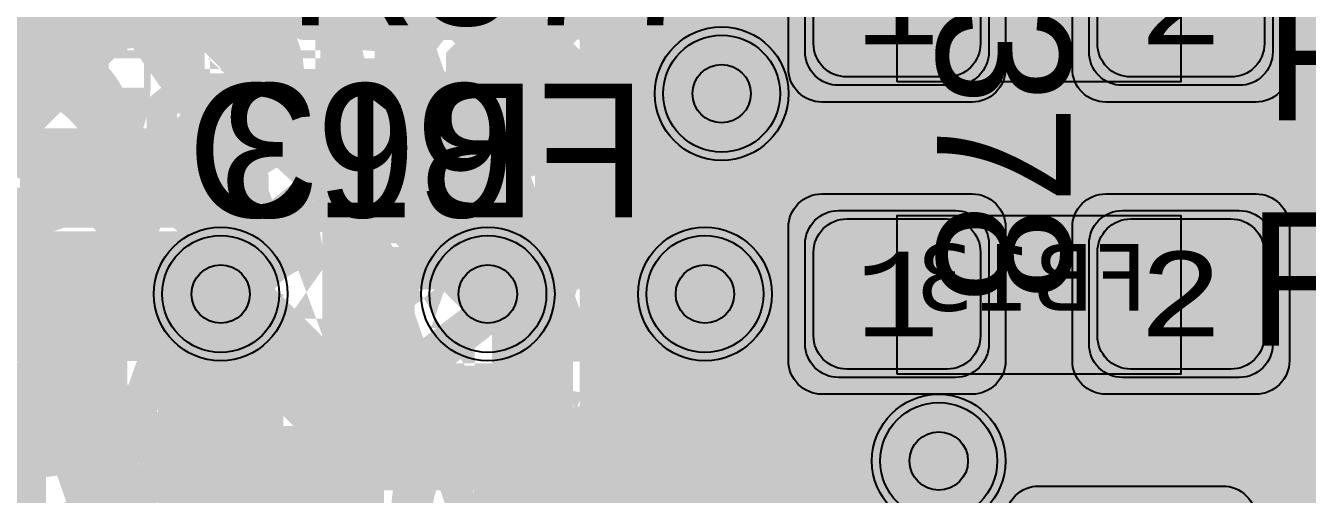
# Model space of a CAD drawing. Extents: x -28 to 199, y -61 to 255.
# Drawn here: x 117.93 to 125.61, y 77.8 to 80.61 of the extents above; entities that cross this region are included whole.
import ezdxf
from ezdxf.enums import TextEntityAlignment as Align

# ---------------------------------------------------------------- set-up
doc = ezdxf.new("R2010")
doc.units = 0
doc.header["$MEASUREMENT"] = 0
for name, color, linetype in [('ASSEMBLY_OUTLINES_BTM', 191, 'CONTINUOUS'), ('ASSEMBLY_PART_NUMBERS_BTM', 191, 'CONTINUOUS'), ('ASSEMBLY_PART_NUMBERS_TOP', 102, 'CONTINUOUS'), ('ASSEMBLY_REF_DES_BTM', 191, 'CONTINUOUS'), ('DRILL_DRAWING', 21, 'CONTINUOUS'), ('GENERATED_SILKSCREEN_BTM', 255, 'CONTINUOUS'), ('GENERATED_SILKSCREEN_TOP', 140, 'CONTINUOUS'), ('PART_PADS_SMD_BTM', 10, 'CONTINUOUS'), ('PIN_NUMBERS_BTM', 8, 'CONTINUOUS'), ('PIN_NUMBERS_TOP', 8, 'CONTINUOUS'), ('PLACEMENT_OUTLINES_BTM', 222, 'CONTINUOUS'), ('PLANE_DATA_LAYER_2', 230, 'CONTINUOUS'), ('PLANE_SHAPES_LAYER_2', 230, 'CONTINUOUS'), ('PLANE_SHAPES_LAYER_3', 81, 'CONTINUOUS'), ('SILKSCREEN_OUTLINES_BTM', 211, 'CONTINUOUS'), ('SILKSCREEN_REF_DES_BTM', 211, 'CONTINUOUS'), ('SILKSCREEN_REF_DES_TOP', 150, 'CONTINUOUS'), ('SOLDERMASK_PADS_BTM', 12, 'CONTINUOUS'), ('SOLDERPASTE_PADS_BTM', 12, 'CONTINUOUS'), ('TRACES_LAYER_2', 230, 'CONTINUOUS'), ('TRACES_LAYER_3', 81, 'CONTINUOUS'), ('TRACES_LAYER_BOTTOM', 10, 'CONTINUOUS'), ('TRACES_LAYER_TOP', 150, 'CONTINUOUS'), ('VIA_HOLES_LAYER_2', 30, 'CONTINUOUS'), ('VIA_HOLES_LAYER_3', 30, 'CONTINUOUS'), ('VIA_HOLES_LAYER_BOTTOM', 30, 'CONTINUOUS'), ('VIA_HOLES_LAYER_TOP', 30, 'CONTINUOUS'), ('VIA_PADS_LAYER_2', 230, 'CONTINUOUS'), ('VIA_PADS_LAYER_3', 81, 'CONTINUOUS'), ('VIA_PADS_LAYER_BOTTOM', 10, 'CONTINUOUS'), ('VIA_PADS_LAYER_TOP', 150, 'CONTINUOUS')]:
    doc.layers.add(name, color=color, linetype=linetype)
doc.styles.add('COURIER_NEW', font='COUR.TTF')
doc.styles.add('VERDANA', font='verdana.TTF')
doc.styles.add('VERIBEST_GERBER_0', font='txt')

msp = doc.modelspace()

# ---------------------------------------------------------------- hatches: boundary and pattern name
at = {"layer": 'PLANE_DATA_LAYER_2'}
h = msp.add_hatch(color=256, dxfattribs=at)
h.paths.add_polyline_path([(136.977938, 104.900788, -0.0425166317903881), (136.97684, 104.887899, 0.0425189371191998), (136.969634, 104.803321), (136.969634, 103.8357, -0.1989099556854013), (136.947316, 103.781819), (133.471447, 100.30595, 0.1989122151386173), (133.325, 99.952397), (133.325, 93.813669, -0.1989099556853327), (133.302682, 93.759788), (129.846447, 90.303553, 0.1989122151386193), (129.7, 89.95), (129.7, 82.880885, -0.1989099556853327), (129.677682, 82.827004), (125.372996, 78.522318, -0.1989133663344686), (125.319114, 78.5), (124.008004, 78.5, -0.414213562373095), (123.931804, 78.5762), (123.931804, 78.576201, -0.198909955685367), (123.954122, 78.630082), (124.017393, 78.693353, 0.19891218827251), (124.141873, 78.993873), (124.141873, 81.897836, 0.1989121882725186), (124.017393, 82.198356), (121.315166, 84.900583, 0.1989121882725186), (121.014646, 85.025063), (118.085686, 85.025063, 0.1989121882725125), (117.785166, 84.900583), (115.869335, 82.984752, -0.1989133663344686), (115.815453, 82.962434), (111.980365, 82.962434, 0.1989121882725186), (111.679845, 82.837954), (103.605966, 74.764075, -0.6681819935816116), (103.475884, 74.817956), (103.475884, 75.719902, -0.198909955685367), (103.498202, 75.773783), (112.132258, 84.407839, 0.1989121882725186), (112.256738, 84.708359), (112.256738, 87.766792, -0.5791985093720466), (112.371403, 87.832571, 0.9207095428459576), (113.229816, 89.056434, -0.4687192040466884), (113.229816, 89.173566, 0.4687157595514411), (113.229816, 90.326434, -0.4687192040466884), (113.229816, 90.443566, 0.606460415148791), (112.947726, 91.743467, -0.3380635491738142), (112.891615, 91.816971), (112.891615, 91.816972, -0.1989099556853327), (112.913933, 91.870853), (113.850887, 92.807807, -0.4969605349260798), (113.971222, 92.791213, 0.0686227819462532), (114.033421, 92.709116), (117.000682, 89.741856, -0.198909955685367), (117.023, 89.687975), (117.023, 88.767429, -0.228048003750335), (116.994354, 88.707889, 2.854432025872091), (117.805646, 88.707889, -0.228048003750335), (117.777, 88.767429), (117.777, 89.875696, 0.1989121654681639), (117.666579, 90.142275), (114.699318, 93.109536, -0.1989099556853327), (114.677, 93.163417), (114.677, 100.732571, -0.228048003750335), (114.705646, 100.792111, 0.8407221043194625), (114.090183, 101.915205, -0.5141069145394279), (113.989386, 101.987326), (113.989386, 107.618063, -0.6172571328269955), (114.111169, 107.679126, 1.9943987198418727), (114.111169, 108.720874, -0.617257132826957), (113.989386, 108.781937), (113.989386, 126.654985, 0.032533120066096), (113.985795, 126.710116, -0.0325342524810923), (113.985151, 126.720001), (113.985151, 126.720002, -0.6681819935815638), (114.115233, 126.773883), (114.280695, 126.608421, 0.1989121654681736), (114.547274, 126.498), (122.056386, 126.498, -0.1989133663344687), (122.110268, 126.475682), (126.281524, 122.304426, -0.198909955685367), (126.303842, 122.250545), (126.303842, 122.119158, 0.1236662247943365), (126.348588, 121.941012, -0.1606780001424822), (126.356831, 121.893987, 0.3606560929037287), (126.788539, 121.185359, -0.7687174069834758), (126.778046, 121.038457, 7.647506935409171), (127.111461, 121.014641, -0.7687174069834617), (127.121954, 121.161543, 0.6405844281364371), (127.405646, 122.307889, -0.2280480037503427), (127.377, 122.367429), (127.377, 126.6738, -0.414213562373095), (127.4532, 126.75), (128.865978, 126.75, -0.414213562373095), (128.942178, 126.6738), (128.942178, 126.673799, -0.1989099556854013), (128.91986, 126.619918), (128.533421, 126.233479, 0.1989121654681667), (128.423, 125.9669), (128.423, 123.567429, -0.2280480037503427), (128.394354, 123.507889, 2.8544320258721156), (129.205646, 123.507889, -0.2280480037503427), (129.177, 123.567429), (129.177, 125.779179, -0.1989099556854013), (129.199318, 125.83306), (129.986579, 126.62032, 0.0741021212229936), (130.052722, 126.70963, -0.277099918590679), (130.119973, 126.75), (130.174273, 126.75, -0.403683824490227), (130.250423, 126.676549, 0.1956893404127855), (130.451391, 126.229628, -0.2050724899553478), (130.475, 126.174486), (130.475, 122.295253, 0.1989121882725126), (130.59948, 121.994733), (131.330527, 121.263686, -0.1989099556854013), (131.352845, 121.209805), (131.352845, 114.763663, -0.8295497216643613), (131.205645, 114.735997, 0.8295609199568306), (129.95, 114.500001), (129.95, 114.499999, 0.8295609199568306), (131.205645, 114.264003, -0.8295497216643613), (131.352845, 114.236337), (131.352845, 111.668815, -0.198909955685367), (131.330527, 111.614934), (130.692799, 110.977206, 0.1989121882725064), (130.568319, 110.676686), (130.568319, 108.164856, -0.5413714910477632), (130.461467, 108.095093, 0.5413712452295936), (129.55, 107.500001), (129.55, 107.499999, 0.5413712452295937), (130.461467, 106.904907, -0.5413714910477633), (130.568319, 106.835144), (130.568319, 97.583681, 0.1490008545897866), (130.64056, 97.346645, -0.1489978148350905), (130.653512, 97.304146), (130.653512, 97.304145, -0.1942207066511618), (130.632158, 97.251246, 0.5485069438402771), (130.888539, 96.185359, -0.7687174069834758), (130.878046, 96.038457, 7.647506935409185), (131.211461, 96.014641, -0.7687174069834617), (131.221954, 96.161543, 0.6100588580781182), (131.548609, 97.270372, -0.2050724899553477), (131.525, 97.325514), (131.525, 97.477, 0.1677021551964094), (131.434538, 97.739125, -0.1677006453007844), (131.418319, 97.786122), (131.418319, 99.596475, -0.6231693714019529), (131.541139, 99.656749, 0.6231768727902992), (132.75, 100.25, 0.2119397726903838), (132.503162, 100.806173, -0.3779195606310377), (132.491822, 100.906327, 0.943356937975585), (131.551481, 101.648536, -0.6897061753667568), (131.418319, 101.69915), (131.418319, 102.749052, -0.7432602490610456), (131.558052, 102.791123, 0.507237571601238), (132.605828, 102.741787, -0.1165650662333721), (132.633526, 102.76327, 0.0896815058504722), (132.757792, 102.84948), (133.304231, 103.395919, 0.1989121882725186), (133.428711, 103.696439), (133.428711, 113.150158, -0.198909955685367), (133.451029, 113.204039), (134.00052, 113.75353, 0.1989121882725125), (134.125, 114.05405), (134.125, 115.174486, -0.2050724899553477), (134.148609, 115.229628, 2.4974351542811806), (133.251391, 115.229628, -0.2050724899553478), (133.275, 115.174486), (133.275, 114.261653, -0.198909955685367), (133.252682, 114.207772), (132.703191, 113.658281, 0.1989121882725126), (132.578711, 113.357761), (132.578711, 103.904042, -0.1989099556853327), (132.556393, 103.850161), (132.460599, 103.754367, -0.3152207587686722), (132.374533, 103.739179, 0.3712566469041549), (131.558052, 103.508877, -0.7432602490609853), (131.418319, 103.550948), (131.418319, 110.469083, -0.1989099556854013), (131.440637, 110.522964), (132.078365, 111.160692, 0.1989121882725248), (132.202845, 111.461212), (132.202845, 119.995489, -0.6681819935816593), (132.332927, 120.04937), (136.401408, 115.980889, -0.1989099556853327), (136.423726, 115.927008), (136.423726, 114.512395, -0.1989099556853327), (136.401408, 114.458514), (135.933735, 113.990841, -0.6681819935816593), (135.803653, 114.044722), (135.803653, 114.044723, -0.0900388652559256), (135.808516, 114.071509, 4.621395072748782), (135.428491, 113.691484, -0.5237901792127903), (135.531477, 113.620147), (135.531477, 113.620146, -0.1989099556853327), (135.509159, 113.566265), (133.808701, 111.865807, 0.1989122151386246), (133.662254, 111.512254), (133.662254, 107.537746, 0.1989122151386246), (133.808701, 107.184193), (135.333909, 105.658985, -0.1650613667127099), (135.355574, 105.615061, 0.6437565302444234), (136.487538, 105.270109, -0.5051906878791393), (136.609743, 105.259398, 0.1480370251817164), (136.933858, 104.969889, -0.2917988228267626), (136.977938, 104.900789)], flags=0)
h.paths.add_polyline_path([(113.85, 87, -0.9999999999999999), (115.15, 87, -0.9999999999999999)], flags=0)
h.paths.add_polyline_path([(115.25, 125.5, -0.9999999999999999), (116.55000000000001, 125.5, -0.9999999999999999)], flags=0)
h.paths.add_polyline_path([(114.75, 123, -0.9999999999999999), (116.75, 123, -0.9999999999999999)], flags=0)
h.paths.add_polyline_path([(116.232776, 95.682577, 0.7726673183828902), (117.45, 95.999999), (117.45, 96, 0.7083066378647846), (116.29314, 96.40693, -0.531760018124995), (116.167224, 96.417423, 0.772667318382902), (114.95, 96.100001), (114.95, 96.1, 0.7083066378647764), (116.10686, 95.69307, -0.5317600181249857)], flags=0)
h.paths.add_polyline_path([(117.421331, 99.860255, 3.363991928619301), (117.304585, 100.560731, -0.5417095603560502), (117.178669, 100.539745, 3.3639919286193174), (117.295415, 99.839269, -0.5417095603560539)], flags=0)
h.paths.add_polyline_path([(117.44999999999999, 92.3, -0.9999999999999999), (118.75, 92.3, -0.9999999999999999)], flags=0)
h.paths.add_polyline_path([(119.55, 113.4, -0.9999999999999999), (120.85000000000001, 113.4, -0.9999999999999999)], flags=0)
h.paths.add_polyline_path([(119.75, 109.5, -0.9999999999999999), (121.25, 109.5, -0.9999999999999999)], flags=0)
h.paths.add_polyline_path([(120.35, 98.8, -0.9999999999999999), (121.65, 98.8, -0.9999999999999999)], flags=0)
h.paths.add_polyline_path([(120.35, 111.4, -0.9999999999999999), (121.65, 111.4, -0.9999999999999999)], flags=0)
h.paths.add_polyline_path([(120.457283, 123.057713, -0.5359062211731089), (120.330385, 123.05719, 1.3513703040546192), (119.123088, 121.573751, -0.3050494922752397), (119.170567, 121.503171), (119.170567, 121.50317, -0.198909955685367), (119.148249, 121.449289), (118.350727, 120.651767, 0.1989121882725187), (118.226247, 120.351247), (118.226247, 106.65885, -0.198909955685367), (118.203929, 106.604969), (117.471074, 105.872114, -0.205074051956066), (117.415388, 105.849817, 2.455220229755274), (118.05, 105.2), (118.05, 105.199998, 0.0059190874028198), (118.049817, 105.215386, -0.0058690278396138), (118.049796, 105.217175), (118.049796, 105.217193, -0.198909955685367), (118.072114, 105.271074), (118.951767, 106.150727, 0.1989121882725038), (119.076247, 106.451247), (119.076247, 120.143644, -0.198909955685367), (119.098565, 120.197525), (120.108818, 121.207778, -0.0494623730732118), (120.12045, 121.217311, 0.0494618080928846), (120.185326, 121.27048), (120.787867, 121.873021, 0.0494618080928846), (120.841036, 121.937897, -0.0494623730731728), (120.850569, 121.949529), (120.928926, 122.027886, -0.2050740519560306), (120.984612, 122.050183, 1.6971064696081972)], flags=0)
h.paths.add_polyline_path([(121.25, 117.75, -0.9999999999999999), (122.75, 117.75, -0.9999999999999999)], flags=0)
h.paths.add_polyline_path([(122.05, 111.4, -0.9999999999999999), (123.35000000000001, 111.4, -0.9999999999999999)], flags=0)
h.paths.add_polyline_path([(123.29571, 88.162026, 1.6796277836471416), (121.75, 89), (121.75, 88.999999, 0.2324567467697626), (122.139102, 88.20829, -0.3917746108587368), (122.156291, 88.106204, 0.1460189195089194), (122.05, 87.750001), (122.05, 87.75, 1.2874404369000827), (123.270422, 88.061638, -0.3917717789363406)], flags=0)
h.paths.add_polyline_path([(122.65, 105.6, 3.3327468859538776), (123.044022, 106.197474, -0.5991018826014798), (122.939092, 106.281417, 0.0458969718785636), (122.95, 106.399998), (122.95, 106.4, 0.9999999999999999), (121.65, 106.4, 0.2331537315633807), (121.904279, 105.88434, -0.74720291741978), (121.851814, 105.747931, 2.557353807463251), (122.45, 105.1, 0.2331537315633762), (122.195721, 105.61566, -0.74720291741978), (122.248186, 105.752069, 0.121739685827647), (122.555978, 105.802526, -0.599101882601538), (122.660908, 105.718583, 0.0458969718785636), (122.65, 105.600002)], flags=0)
h.paths.add_polyline_path([(123.776372, 102.215741, 2.268015238537925), (122.670454, 102.273947, -0.1736308664859839), (122.687772, 102.22558, -0.157828441953958), (122.673316, 102.180924, 1.8365540169308305), (123.763761, 102.123532, -0.3408039055902447)], flags=0)
h.paths.add_polyline_path([(125.85, 89.1, -0.9999999999999999), (127.15, 89.1, -0.9999999999999999)], flags=0)
h.paths.add_polyline_path([(126.05, 118.8, -0.9999999999999999), (127.35000000000001, 118.8, -0.9999999999999999)], flags=0)
h.paths.add_polyline_path([(126.25, 103.7, -0.9999999999999999), (127.55000000000001, 103.7, -0.9999999999999999)], flags=0)
h.paths.add_polyline_path([(126.35, 85.4, -0.9999999999999999), (127.65, 85.4, -0.9999999999999999)], flags=0)
h.paths.add_polyline_path([(126.35, 87.3, -0.9999999999999999), (127.65, 87.3, -0.9999999999999999)], flags=0)
h.paths.add_polyline_path([(126.75, 115.5, -0.9999999999999999), (128.25, 115.5, -0.9999999999999999)], flags=0)
h.paths.add_polyline_path([(127.25, 83.2, -0.9999999999999999), (128.55, 83.2, -0.9999999999999999)], flags=0)
h.paths.add_polyline_path([(129.5, 95.5), (129.5, 95.500001, 0.2347951257838049), (129.202889, 96.097823, -0.2347971625886518), (129.172702, 96.158562), (129.172702, 96.158563, -0.1989099556854013), (129.19502, 96.212444), (129.356027, 96.373451, 0.1989121882725038), (129.480507, 96.673971), (129.480507, 106.455132, 0.1989121882725038), (129.356027, 106.755652), (126.719253, 109.392426, -0.198909955685367), (126.696935, 109.446307), (126.696935, 110.90022, -0.67775882677704), (126.828419, 110.952662, 2.507233776086384), (126.828419, 111.847338, -0.6777588267769905), (126.696935, 111.89978), (126.696935, 112.86566, 0.1989121882725038), (126.572455, 113.16618), (124.983033, 114.755602, -0.1989099556854013), (124.960715, 114.809483), (124.960715, 119.828112, -0.198909955685367), (124.983033, 119.881993), (125.328926, 120.227886, -0.205074051956065), (125.384612, 120.250183, 2.4552148235298628), (124.75, 120.900002, 0.0059190874028197), (124.750183, 120.884614, -0.0058690278396127), (124.750204, 120.882825), (124.750204, 120.882807, -0.198909955685367), (124.727886, 120.828926), (124.494453, 120.595493, -0.6681819935815638), (124.364371, 120.649374), (124.364371, 120.717126, 0.1989121882725125), (124.239891, 121.017646), (123.147318, 122.110219, -0.198909955685367), (123.125, 122.1641), (123.125, 122.174486, -0.2050724899553477), (123.148609, 122.229628, 2.4974351542811517), (122.251391, 122.229628, -0.2050724899553829), (122.275, 122.174486), (122.275, 121.956497, 0.1989121882725126), (122.39948, 121.655977), (123.492053, 120.563404, -0.198909955685367), (123.514371, 120.509523), (123.514371, 114.406551, 0.19891218827251), (123.638851, 114.106031), (125.318568, 112.426314, -0.198909955685367), (125.340886, 112.372433), (125.340886, 108.878879, 0.1989121882725126), (125.465366, 108.578359), (127.852682, 106.191043, -0.1989099556853327), (127.875, 106.137162), (127.875, 101.425514, -0.2050724899553478), (127.851391, 101.370372, 0.8159834667607626), (128.527623, 100.291159, -0.5233351739894394), (128.630507, 100.219784), (128.630507, 96.881574, -0.1989099556853327), (128.608189, 96.827693), (128.405604, 96.625108, -0.1809134408217212), (128.357013, 96.602974, 0.147660489474916), (128.127329, 96.515812, -0.1654600424582982), (128.080857, 96.5), (127.85, 96.5, 0.1989121882725099), (127.54948, 96.37552), (127.49948, 96.32552, 0.1357250226602834), (127.387774, 96.128414, -0.5450822061688504), (127.266471, 96.087288, 1.9695384942564944), (127.217953, 94.87725, -0.3731724528837284), (127.317035, 94.864977, 0.4338714127250044), (128.266221, 94.847079, -0.3498081147665029), (128.360455, 94.859099, 0.5848883345755964)], flags=0)
h.paths.add_polyline_path([(130.373451, 92.726979, 7.377999984181714), (130.373451, 93.073021, -0.7612838800058466), (130.226549, 93.073021, 7.377999984181725), (130.226549, 92.726979, -0.7612838800058466)], flags=0)
at = {"layer": 'PLANE_SHAPES_LAYER_2'}
h = msp.add_hatch(color=256, dxfattribs=at)
h.paths.add_polyline_path([(169.5, 129.25), (149.5, 129.25), (142.25, 122), (142.25, 90.5), (147.5, 90.5), (147.5, 80), (154, 80), (154, 69.25), (131.75, 69.25), (131.75, 73.25), (121.25, 73.25), (121.25, 81), (110.5, 81), (110.5, 125.75), (106.5, 125.75), (106.5, 128.75), (93.5, 128.75), (93.5, 120.25), (91.75, 120.25), (91.75, 121.5), (80, 121.5), (80, 118.25), (73.25, 118.25), (73.25, 124.5), (67.5, 124.5), (67.5, 128), (57.75, 128), (57.75, 120.25), (55.25, 120.25), (55.25, 121.5), (47.5, 121.5), (47.5, 119), (35, 119), (35, 134.75), (32.75, 134.75), (32.75, 159.75), (29.25, 159.75), (29.25, 175.25), (22.5, 175.25), (22.5, 195.25), (17.25, 195.25), (17.25, 198), (22.5, 198), (22.5, 216.5), (40.25, 216.5), (40.25, 235.5), (54.5, 235.5), (54.5, 254), (87.25, 254), (87.25, 236.25), (86.25, 236.25), (86.25, 228.75), (81, 228.75), (81, 218.75), (95.25, 218.75), (95.25, 194.5), (87, 194.5), (87, 172), (131.1, 172), (131.1, 208.75), (115.5, 208.75), (115.5, 213.75), (106.75, 213.75), (106.75, 218.75), (110.25, 222.25), (110.25, 226.25), (142.5, 226.25), (142.5, 221.5), (160.5, 221.5), (160.5, 240.75), (169.5, 240.75)])
h.paths.add_polyline_path([(35.5, 149.5), (41.75, 149.5), (41.75, 152), (39.25, 152), (39.25, 154), (37.75, 154), (37.75, 152), (35.5, 152)], flags=16)
h.paths.add_polyline_path([(37.5, 125.75), (37.5, 128.75), (42.75, 128.75), (42.75, 125.75)], flags=16)
h.paths.add_polyline_path([(52, 127.75), (52, 130.75), (54.25, 130.75), (54.25, 127.75)], flags=16)
h.paths.add_polyline_path([(50.75, 219.5), (50.75, 226.5), (71.75, 226.5), (71.75, 219.5)], flags=16)
h.paths.add_polyline_path([(66.5, 150.75), (66.5, 177.5), (72.25, 177.5), (72.25, 150.75)], flags=16)
h.paths.add_polyline_path([(47.25, 185.25), (73, 185.25), (73, 188.25), (70.25, 188.25), (70.25, 191), (47.25, 191)], flags=16)
h.paths.add_polyline_path([(84.5, 208), (84.5, 212.75), (85, 212.75), (85, 208)], flags=16)
h.paths.add_polyline_path([(61.5, 137.25), (87.75, 137.25), (87.75, 140.5), (84.75, 140.5), (84.75, 143), (61.5, 143)], flags=16)
h.paths.add_polyline_path([(88.75, 127), (88.75, 130), (91, 130), (91, 127)], flags=16)
h.paths.add_polyline_path([(85.5, 130.25), (85.5, 132.5), (91, 132.5), (91, 130.25)], flags=16)
h.paths.add_polyline_path([(108.75, 142.25), (135.75, 142.25), (135.75, 145.75), (132.25, 145.75), (132.25, 149), (108.75, 149)], flags=16)
h.paths.add_polyline_path([(114.25, 126.75), (140.75, 126.75), (140.75, 129.75), (137.25, 129.75), (137.25, 133), (114.25, 133)], flags=16)
h.paths.add_polyline_path([(155.25, 180.25), (166.25, 180.25), (166.25, 186.25), (152.25, 186.25), (152.25, 183), (155.25, 183)], flags=16)
at = {"layer": 'PLANE_SHAPES_LAYER_3'}
h = msp.add_hatch(color=256, dxfattribs=at)
h.paths.add_polyline_path([(169.5, 129.25), (149.5, 129.25), (142.25, 122), (142.25, 90.5), (147.5, 90.5), (147.5, 80), (154, 80), (154, 69.25), (131.75, 69.25), (131.75, 73.25), (121.25, 73.25), (121.25, 81), (110.5, 81), (110.5, 125.75), (106.5, 125.75), (106.5, 128.75), (93.5, 128.75), (93.5, 120.25), (91.75, 120.25), (91.75, 121.5), (80, 121.5), (80, 118.25), (73.25, 118.25), (73.25, 124.5), (67.5, 124.5), (67.5, 127.75), (58.25, 127.75), (58.25, 130.25), (88.75, 130.25), (88.75, 127), (91, 127), (91, 132.5), (55, 132.5), (55, 131.25), (52, 131.25), (52, 127.75), (55, 127.75), (55, 127.25), (57.75, 127.25), (57.75, 120.25), (55.25, 120.25), (55.25, 121.5), (47.5, 121.5), (47.5, 119), (35, 119), (35, 134.75), (32.75, 134.75), (32.75, 159.75), (29.25, 159.75), (29.25, 175.25), (22.5, 175.25), (22.5, 195.25), (17.25, 195.25), (17.25, 198), (22.5, 198), (22.5, 216.5), (40.25, 216.5), (40.25, 235.5), (54.5, 235.5), (54.5, 254), (87.25, 254), (87.25, 236.25), (86.25, 236.25), (86.25, 228.75), (81, 228.75), (81, 218.75), (95.25, 218.75), (95.25, 194.5), (87, 194.5), (87, 172), (131.1, 172), (131.1, 208.75), (115.5, 208.75), (115.5, 213.75), (106.75, 213.75), (106.75, 218.75), (110.25, 222.25), (110.25, 226.25), (142.5, 226.25), (142.5, 221.5), (160.5, 221.5), (160.5, 240.75), (169.5, 240.75)])
h.paths.add_polyline_path([(35.5, 149.5), (41.75, 149.5), (41.75, 152), (39.25, 152), (39.25, 154), (37.75, 154), (37.75, 152), (35.5, 152)], flags=16)
h.paths.add_polyline_path([(37.5, 125.75), (37.5, 128.75), (42.75, 128.75), (42.75, 125.75)], flags=16)
h.paths.add_polyline_path([(50.75, 219.5), (50.75, 226.5), (71.75, 226.5), (71.75, 219.5)], flags=16)
h.paths.add_polyline_path([(66.5, 150.75), (66.5, 177.5), (72.25, 177.5), (72.25, 150.75)], flags=16)
h.paths.add_polyline_path([(47.25, 185.25), (73, 185.25), (73, 188.25), (70.25, 188.25), (70.25, 191), (47.25, 191)], flags=16)
h.paths.add_polyline_path([(84.5, 208), (84.5, 212.75), (85, 212.75), (85, 208)], flags=16)
h.paths.add_polyline_path([(61.5, 137.25), (87.75, 137.25), (87.75, 140.5), (84.75, 140.5), (84.75, 143), (61.5, 143)], flags=16)
h.paths.add_polyline_path([(108.75, 142.25), (135.75, 142.25), (135.75, 145.75), (132.25, 145.75), (132.25, 149), (108.75, 149)], flags=16)
h.paths.add_polyline_path([(114.25, 126.75), (140.75, 126.75), (140.75, 129.75), (137.25, 129.75), (137.25, 133), (114.25, 133)], flags=16)
h.paths.add_polyline_path([(155.25, 180.25), (166.25, 180.25), (166.25, 186.25), (152.25, 186.25), (152.25, 183), (155.25, 183)], flags=16)
at = {"layer": 'VIA_HOLES_LAYER_2'}
h = msp.add_hatch(color=256, dxfattribs=at)
edge = h.paths.add_edge_path()
edge.add_arc((122.1, 80.2), 0.175, 0, 360)
h = msp.add_hatch(color=256, dxfattribs=at)
edge = h.paths.add_edge_path()
edge.add_arc((119.1, 79), 0.175, 0, 360)
h = msp.add_hatch(color=256, dxfattribs=at)
edge = h.paths.add_edge_path()
edge.add_arc((120.7, 79), 0.175, 0, 360)
h = msp.add_hatch(color=256, dxfattribs=at)
edge = h.paths.add_edge_path()
edge.add_arc((122, 79), 0.175, 0, 360)
h = msp.add_hatch(color=256, dxfattribs=at)
edge = h.paths.add_edge_path()
edge.add_arc((123.4, 78), 0.175, 0, 360)
at = {"layer": 'VIA_HOLES_LAYER_3'}
h = msp.add_hatch(color=256, dxfattribs=at)
edge = h.paths.add_edge_path()
edge.add_arc((122.1, 80.2), 0.175, 0, 360)
h = msp.add_hatch(color=256, dxfattribs=at)
edge = h.paths.add_edge_path()
edge.add_arc((119.1, 79), 0.175, 0, 360)
h = msp.add_hatch(color=256, dxfattribs=at)
edge = h.paths.add_edge_path()
edge.add_arc((120.7, 79), 0.175, 0, 360)
h = msp.add_hatch(color=256, dxfattribs=at)
edge = h.paths.add_edge_path()
edge.add_arc((122, 79), 0.175, 0, 360)
h = msp.add_hatch(color=256, dxfattribs=at)
edge = h.paths.add_edge_path()
edge.add_arc((123.4, 78), 0.175, 0, 360)
at = {"layer": 'VIA_HOLES_LAYER_BOTTOM'}
h = msp.add_hatch(color=256, dxfattribs=at)
edge = h.paths.add_edge_path()
edge.add_arc((122.1, 80.2), 0.175, 0, 360)
h = msp.add_hatch(color=256, dxfattribs=at)
edge = h.paths.add_edge_path()
edge.add_arc((119.1, 79), 0.175, 0, 360)
h = msp.add_hatch(color=256, dxfattribs=at)
edge = h.paths.add_edge_path()
edge.add_arc((120.7, 79), 0.175, 0, 360)
h = msp.add_hatch(color=256, dxfattribs=at)
edge = h.paths.add_edge_path()
edge.add_arc((122, 79), 0.175, 0, 360)
h = msp.add_hatch(color=256, dxfattribs=at)
edge = h.paths.add_edge_path()
edge.add_arc((123.4, 78), 0.175, 0, 360)
at = {"layer": 'VIA_HOLES_LAYER_TOP'}
h = msp.add_hatch(color=256, dxfattribs=at)
edge = h.paths.add_edge_path()
edge.add_arc((122.1, 80.2), 0.175, 0, 360)
h = msp.add_hatch(color=256, dxfattribs=at)
edge = h.paths.add_edge_path()
edge.add_arc((119.1, 79), 0.175, 0, 360)
h = msp.add_hatch(color=256, dxfattribs=at)
edge = h.paths.add_edge_path()
edge.add_arc((120.7, 79), 0.175, 0, 360)
h = msp.add_hatch(color=256, dxfattribs=at)
edge = h.paths.add_edge_path()
edge.add_arc((122, 79), 0.175, 0, 360)
h = msp.add_hatch(color=256, dxfattribs=at)
edge = h.paths.add_edge_path()
edge.add_arc((123.4, 78), 0.175, 0, 360)

# ---------------------------------------------------------------- linework, layer by layer
at = {"layer": 'ASSEMBLY_OUTLINES_BTM'}
for points in [[(123.15, 80.27), (123.15, 81.22), (124.85, 81.22), (124.85, 80.27)], [(123.15, 78.52), (123.15, 79.47), (124.85, 79.47), (124.85, 78.52)]]:
    msp.add_lwpolyline(points, close=True, dxfattribs=at)
at = {"layer": 'GENERATED_SILKSCREEN_BTM', "const_width": 0.15}
for points in [[(119.7752, 81.33), (119.7752, 80.6292), (119.9152, 80.6292)], [(119.9152, 80.6292), (119.9216, 80.6276), (119.9256, 80.6244), (119.9272, 80.6188), (119.928, 80.6124), (119.9272, 80.6068), (119.9256, 80.6012), (119.9216, 80.5972), (119.9152, 80.5964), (119.6032, 80.5964), (119.5976, 80.5972), (119.5928, 80.6012), (119.5904, 80.6068), (119.5896, 80.6124), (119.5904, 80.6188), (119.5928, 80.6244), (119.5976, 80.6276), (119.6032, 80.6292), (119.744, 80.6292), (119.744, 81.3804)], [(121.5432, 81.3804), (121.5432, 80.6124), (121.5416, 80.6068), (121.5376, 80.602), (121.5328, 80.5996), (121.5272, 80.5988), (121.5208, 80.5996), (121.5152, 80.602), (121.5112, 80.6068), (121.5096, 80.6124), (121.5096, 81.0164)], [(120.7872, 81.026), (120.7872, 80.6124), (120.7856, 80.6068), (120.7816, 80.6012), (120.7768, 80.5972), (120.7712, 80.5964), (120.3512, 80.5964), (120.22, 80.7108)], [(120.7536, 81.0116), (120.3648, 81.0116), (120.2472, 80.8796), (120.2472, 80.7292), (120.3632, 80.6292), (120.7536, 80.6292), (120.7536, 81.0116)], [(118.8168, 80.6124), (118.816, 80.606), (118.812, 80.602), (118.8064, 80.5996), (118.8008, 80.5988), (118.7952, 80.5996), (118.7904, 80.602), (118.7864, 80.606), (118.7848, 80.6124), (118.7848, 80.8548)], [(118.8168, 80.8548), (118.8168, 80.6124)], [(119.9152, 79.4792), (119.9216, 79.4776), (119.9256, 79.4744), (119.9272, 79.4688), (119.928, 79.4624), (119.9272, 79.4568), (119.9256, 79.4512), (119.9216, 79.4472), (119.9152, 79.4464), (119.6032, 79.4464), (119.5976, 79.4472), (119.5928, 79.4512), (119.5904, 79.4568), (119.5896, 79.4624), (119.5904, 79.4688), (119.5928, 79.4744), (119.5976, 79.4776), (119.6032, 79.4792), (119.744, 79.4792), (119.744, 80.2304), (119.7448, 80.236), (119.7472, 80.24), (119.7512, 80.2424), (119.7568, 80.2432), (119.7608, 80.244), (119.7648, 80.244), (119.768, 80.2424), (119.7712, 80.2392), (119.9272, 80.02), (119.9288, 80.0168), (119.9296, 80.0144), (119.9296, 80.0088), (119.9272, 80.004), (119.9232, 80), (119.9184, 79.9968), (119.9128, 79.9952), (119.9096, 79.9952), (119.9072, 79.996), (119.9032, 80.0008), (119.7752, 80.18), (119.7752, 79.4792), (119.9152, 79.4792)], [(119.1608, 79.4496), (119.296, 79.5592), (119.2984, 79.5608), (119.3, 79.5632), (119.3008, 79.5656), (119.3008, 79.568), (119.3, 79.5736), (119.2968, 79.5792), (119.2928, 79.5832), (119.288, 79.5864), (119.2824, 79.5872), (119.2768, 79.5856), (119.1464, 79.4792), (118.888, 79.4792), (118.7632, 79.58), (118.7632, 79.7288), (118.8864, 79.8304), (119.0192, 79.8304), (119.0256, 79.832), (119.0296, 79.8352), (119.032, 79.8408), (119.0328, 79.8464), (119.032, 79.852), (119.0296, 79.8568), (119.0256, 79.8608), (119.0192, 79.8624), (118.8864, 79.8624), (118.7632, 79.964), (118.7632, 80.1128), (118.888, 80.2136), (119.1464, 80.2136), (119.2768, 80.1072), (119.2824, 80.1056), (119.288, 80.1064), (119.2928, 80.1088), (119.2968, 80.1136), (119.3, 80.1184), (119.3008, 80.124), (119.3008, 80.1272), (119.3, 80.1296), (119.2984, 80.132), (119.296, 80.1336), (119.1608, 80.2432), (119.1584, 80.244), (119.156, 80.2448), (119.1552, 80.2456), (119.152, 80.2464), (118.8824, 80.2464), (118.8784, 80.2456), (118.8768, 80.2448), (118.8752, 80.244), (118.872, 80.2432), (118.7368, 80.1336), (118.7344, 80.1296), (118.7336, 80.1264), (118.732, 80.124), (118.7312, 80.1208), (118.7312, 79.956), (118.732, 79.9536), (118.7336, 79.948), (118.7344, 79.944), (118.7368, 79.9424), (118.8544, 79.8464), (118.7368, 79.7504), (118.736, 79.7488), (118.7344, 79.7472), (118.7336, 79.7464), (118.7336, 79.7448), (118.732, 79.7392), (118.7312, 79.7368), (118.7312, 79.572), (118.732, 79.568), (118.7336, 79.5648), (118.7344, 79.5616), (118.7368, 79.5592), (118.872, 79.4496), (118.8752, 79.448), (118.876, 79.4472), (118.8784, 79.4472), (118.8792, 79.4464), (118.88, 79.4464), (118.8824, 79.4464), (119.152, 79.4464), (119.1552, 79.4472), (119.1584, 79.448), (119.1608, 79.4496)], [(120.2416, 80.1264), (120.3448, 80.2408), (120.3504, 80.2448), (120.356, 80.2464), (120.7712, 80.2464), (120.7768, 80.2448), (120.7816, 80.2408), (120.7856, 80.236), (120.7872, 80.2304), (120.7872, 79.8808), (120.7872, 79.8784), (120.7872, 79.876), (120.7872, 79.4624), (120.7856, 79.4568), (120.7816, 79.4512), (120.7768, 79.4472), (120.7712, 79.4464), (120.3512, 79.4464), (120.22, 79.5608), (120.2168, 79.5656), (120.2152, 79.572), (120.2152, 79.7432), (120.3328, 79.876), (120.2488, 79.9432), (120.2464, 79.9464), (120.244, 79.9504), (120.2424, 79.9544), (120.2416, 79.9568), (120.2416, 80.1264)], [(120.7536, 80.2136), (120.364, 80.2136), (120.2744, 80.1136), (120.2744, 79.9656), (120.3632, 79.8944), (120.7536, 79.8944), (120.7536, 80.2136)], [(120.9872, 80.2136), (120.9816, 80.2152), (120.9768, 80.2184), (120.9744, 80.224), (120.9736, 80.2296), (120.9744, 80.236), (120.9768, 80.2408), (120.9816, 80.2448), (120.9872, 80.2464), (121.5272, 80.2464), (121.5328, 80.2448), (121.5376, 80.2408), (121.5416, 80.236), (121.5432, 80.2304), (121.5432, 79.4624), (121.5416, 79.4568), (121.5376, 79.452), (121.5328, 79.4496), (121.5272, 79.4488), (121.5208, 79.4496), (121.5152, 79.452), (121.5112, 79.4568), (121.5096, 79.4624), (121.5096, 79.8664), (121.1472, 79.8664), (121.1416, 79.8672), (121.1368, 79.8712), (121.1344, 79.8768), (121.1336, 79.8824), (121.1344, 79.888), (121.1368, 79.8936), (121.1416, 79.8976), (121.1472, 79.8992), (121.5096, 79.8992), (121.5096, 80.2136), (120.9872, 80.2136)], [(120.7536, 79.8616), (120.3648, 79.8616), (120.2472, 79.7296), (120.2472, 79.5792), (120.3632, 79.4792), (120.7536, 79.4792), (120.7536, 79.8616)]]:
    msp.add_lwpolyline(points, dxfattribs=at)
for points in [[(124.292098, 80.269995), (123.707902, 80.269995, 1.22306e-05), (123.707911, 80.270005), (124.292089, 80.270005, 1.22306e-05), (124.292098, 80.269995)], [(124.283844, 79.470005, 1.1642e-05), (124.283836, 79.469995), (123.716164, 79.469995, 1.1642e-05), (123.716156, 79.470005), (124.283844, 79.470005)], [(124.292098, 78.519995), (123.707902, 78.519995, 1.22306e-05), (123.707911, 78.520005), (124.292089, 78.520005, 1.22306e-05), (124.292098, 78.519995)]]:
    msp.add_lwpolyline(points, format="xyb", dxfattribs=at)
at = {"layer": 'GENERATED_SILKSCREEN_TOP', "const_width": 0.15}
for points in [[(119.6072, 81.3804), (119.6072, 80.6124), (119.6088, 80.606), (119.6128, 80.602), (119.6176, 80.5996), (119.6232, 80.5988), (119.6296, 80.5996), (119.6352, 80.602), (119.6392, 80.606), (119.6408, 80.6124), (119.6408, 80.9804)], [(121.2304, 80.6204), (121.2288, 80.6148), (121.2296, 80.6092), (121.2336, 80.6044), (121.2376, 80.6012), (121.2432, 80.5996), (121.2488, 80.5988), (121.2536, 80.6004), (121.2576, 80.6052), (121.6888, 81.3724)], [(121.648, 81.3636), (121.2304, 80.6204)], [(120.0168, 80.9804), (120.148, 80.6076), (120.1512, 80.602), (120.1568, 80.5988), (120.1632, 80.598), (120.168, 80.5996), (120.1728, 80.602), (120.1768, 80.606), (120.1792, 80.6116), (120.1776, 80.618), (120.0464, 80.9908)], [(125.4572, 80.8104), (125.4572, 80.0424), (125.4588, 80.036), (125.4628, 80.032), (125.4676, 80.0296), (125.4732, 80.0288), (125.4796, 80.0296), (125.4852, 80.032), (125.4892, 80.036), (125.4908, 80.0424), (125.4908, 80.4104), (125.8668, 80.4104), (125.998, 80.0376), (126.0012, 80.032), (126.0068, 80.0288), (126.0132, 80.028), (126.018, 80.0296), (126.0228, 80.032), (126.0268, 80.036), (126.0292, 80.0416), (126.0276, 80.048), (125.8964, 80.4208), (126.0244, 80.5224)], [(125.4908, 80.7936), (125.8732, 80.7936), (125.998, 80.6928), (125.998, 80.544), (125.8732, 80.4424), (125.4908, 80.4424), (125.4908, 80.7936)], [(120.5056, 80.5996), (120.3704, 80.7092)], [(120.3896, 80.7356), (120.52, 80.6292), (120.7784, 80.6292), (120.9032, 80.73)], [(120.9296, 80.7092), (120.7944, 80.5996), (120.7912, 80.598), (120.7904, 80.5972), (120.788, 80.5972), (120.7872, 80.5964), (120.7864, 80.5964), (120.784, 80.5964), (120.5144, 80.5964), (120.5112, 80.5972), (120.508, 80.598), (120.5056, 80.5996)], [(123.3964, 80.494), (123.506, 80.6292), (123.51, 80.6332), (123.5124, 80.634), (123.5148, 80.634), (123.5204, 80.6332), (123.526, 80.63), (123.5308, 80.626), (123.5332, 80.6212), (123.534, 80.6156), (123.5324, 80.61), (123.426, 80.4796), (123.426, 80.2212), (123.5268, 80.0964), (123.6756, 80.0964), (123.7772, 80.2196), (123.7772, 80.3524), (123.7788, 80.3588), (123.782, 80.3628), (123.7876, 80.3652), (123.7932, 80.366), (123.7988, 80.3652), (123.8044, 80.3628), (123.8076, 80.3588), (123.8092, 80.3524), (123.8092, 80.2196), (123.9108, 80.0964), (124.0596, 80.0964), (124.1604, 80.2212), (124.1604, 80.4796), (124.054, 80.61), (124.0524, 80.6156), (124.0532, 80.6212), (124.0556, 80.626), (124.0604, 80.63), (124.066, 80.6332), (124.0716, 80.634), (124.074, 80.634), (124.0764, 80.6332), (124.0804, 80.6292), (124.19, 80.494), (124.1908, 80.4916), (124.1916, 80.4892), (124.1924, 80.4884), (124.1932, 80.4852), (124.1932, 80.2156), (124.1924, 80.2116), (124.1916, 80.21), (124.1908, 80.2076), (124.19, 80.2052), (124.0804, 80.07), (124.0772, 80.0676), (124.0732, 80.0668), (124.0708, 80.0652), (124.0676, 80.0644), (123.9028, 80.0644), (123.9004, 80.0652), (123.8948, 80.0668), (123.8916, 80.0676), (123.8892, 80.07), (123.7932, 80.1876), (123.6972, 80.07), (123.6956, 80.0692), (123.694, 80.0676), (123.6932, 80.0668), (123.6916, 80.0668), (123.686, 80.0652), (123.6836, 80.0644), (123.5188, 80.0644), (123.5148, 80.0652), (123.5116, 80.0668), (123.5084, 80.0676), (123.506, 80.07), (123.3964, 80.2052), (123.3948, 80.2084), (123.394, 80.2092), (123.394, 80.2116), (123.394, 80.2124), (123.3932, 80.2132), (123.3932, 80.2156), (123.3932, 80.4852), (123.394, 80.4884), (123.3948, 80.4916), (123.3964, 80.494)], [(119.1492, 79.4496), (119.0148, 79.5592), (119.0108, 79.5616), (119.01, 79.5648), (119.0084, 79.568), (119.0076, 79.572), (119.0076, 80.1208), (119.0084, 80.1248), (119.01, 80.128), (119.0116, 80.1296), (119.0124, 80.1312), (119.014, 80.1336), (119.1492, 80.2432), (119.1516, 80.244), (119.154, 80.2448), (119.1548, 80.2456), (119.158, 80.2464), (119.4276, 80.2464), (119.4316, 80.2456), (119.4332, 80.2448), (119.4356, 80.244), (119.438, 80.2432), (119.5732, 80.1336), (119.5764, 80.1296), (119.578, 80.1232), (119.5772, 80.1184), (119.5756, 80.1144), (119.5732, 80.1112), (119.5692, 80.108), (119.5652, 80.1056), (119.5612, 80.1048), (119.5572, 80.1048), (119.554, 80.1072), (119.422, 80.2136), (119.1636, 80.2136), (119.0404, 80.1128), (119.0404, 79.58), (119.1636, 79.4792), (119.422, 79.4792), (119.554, 79.5856), (119.5572, 79.5872), (119.5612, 79.588), (119.5652, 79.5872), (119.5692, 79.5848), (119.5732, 79.5816), (119.5756, 79.5776), (119.5772, 79.5728), (119.578, 79.568), (119.5764, 79.5632), (119.5732, 79.5592), (119.438, 79.4496), (119.4348, 79.448), (119.434, 79.4472), (119.4316, 79.4472), (119.4308, 79.4464), (119.43, 79.4464), (119.4276, 79.4464), (119.158, 79.4464), (119.1548, 79.4472), (119.1516, 79.448), (119.1492, 79.4496)], [(119.9036, 79.4496), (119.7692, 79.5592), (119.7652, 79.5632), (119.7644, 79.5656), (119.7644, 79.568), (119.7652, 79.5736), (119.7684, 79.5792), (119.7716, 79.5832), (119.7764, 79.5864), (119.782, 79.5872), (119.7876, 79.5856), (119.918, 79.4792), (120.1764, 79.4792), (120.3012, 79.58), (120.3012, 79.8672), (120.1924, 79.7792), (120.1892, 79.7776), (120.1884, 79.7768), (120.186, 79.776), (120.1828, 79.776), (119.9132, 79.776), (119.91, 79.776), (119.9052, 79.7776), (119.9036, 79.7792), (119.7692, 79.888), (119.7676, 79.8888), (119.766, 79.8904), (119.7644, 79.8928), (119.7628, 79.8984), (119.762, 79.9016), (119.762, 80.1208), (119.7628, 80.1248), (119.7644, 80.128), (119.766, 80.1304), (119.7676, 80.1312), (119.7692, 80.1336), (119.9036, 80.2432), (119.9068, 80.244), (119.9092, 80.2448), (119.91, 80.2456), (119.9132, 80.2464), (120.1828, 80.2464), (120.186, 80.2456), (120.1868, 80.2456), (120.1876, 80.2448), (120.19, 80.244), (120.1932, 80.2432), (120.3276, 80.1336), (120.33, 80.1296), (120.3308, 80.1264), (120.3324, 80.124), (120.3332, 80.1208), (120.3332, 79.572), (120.3324, 79.5696), (120.3308, 79.564), (120.33, 79.5624), (120.3276, 79.5592), (120.1932, 79.4496), (120.1892, 79.448), (120.1884, 79.4472), (120.1868, 79.4472), (120.1852, 79.4464), (120.1844, 79.4464), (120.1828, 79.4464), (119.9132, 79.4464), (119.91, 79.4472), (119.9068, 79.448), (119.9036, 79.4496)], [(119.7948, 80.1128), (119.7948, 79.9096), (119.918, 79.808), (120.1764, 79.808), (120.3012, 79.9096), (120.3012, 80.1128), (120.1764, 80.2136), (119.918, 80.2136), (119.7948, 80.1128)], [(120.6596, 79.4496), (120.5252, 79.5592), (120.5212, 79.5632), (120.5204, 79.5656), (120.5204, 79.568), (120.5212, 79.5736), (120.5244, 79.5792), (120.5276, 79.5832), (120.5324, 79.5864), (120.538, 79.5872), (120.5436, 79.5856), (120.674, 79.4792), (120.9324, 79.4792), (121.0572, 79.58), (121.0572, 79.8672), (120.9484, 79.7792), (120.9452, 79.7776), (120.9444, 79.7768), (120.942, 79.776), (120.9388, 79.776), (120.6692, 79.776), (120.666, 79.776), (120.6612, 79.7776), (120.6596, 79.7792), (120.5252, 79.888), (120.5236, 79.8888), (120.522, 79.8904), (120.5204, 79.8928), (120.5188, 79.8984), (120.518, 79.9016), (120.518, 80.1208), (120.5188, 80.1248), (120.5204, 80.128), (120.522, 80.1304), (120.5236, 80.1312), (120.5252, 80.1336), (120.6596, 80.2432), (120.6628, 80.244), (120.6652, 80.2448), (120.666, 80.2456), (120.6692, 80.2464), (120.9388, 80.2464), (120.942, 80.2456), (120.9428, 80.2456), (120.9436, 80.2448), (120.946, 80.244), (120.9492, 80.2432), (121.0836, 80.1336), (121.086, 80.1296), (121.0868, 80.1264), (121.0884, 80.124), (121.0892, 80.1208), (121.0892, 79.572), (121.0884, 79.5696), (121.0868, 79.564), (121.086, 79.5624), (121.0836, 79.5592), (120.9492, 79.4496), (120.9452, 79.448), (120.9444, 79.4472), (120.9428, 79.4472), (120.9412, 79.4464), (120.9404, 79.4464), (120.9388, 79.4464), (120.6692, 79.4464), (120.666, 79.4472), (120.6628, 79.448), (120.6596, 79.4496)], [(120.5508, 80.1128), (120.5508, 79.9096), (120.674, 79.808), (120.9324, 79.808), (121.0572, 79.9096), (121.0572, 80.1128), (120.9324, 80.2136), (120.674, 80.2136), (120.5508, 80.1128)], [(123.4172, 79.7692), (123.4116, 79.7708), (123.406, 79.77), (123.4012, 79.766), (123.398, 79.762), (123.3964, 79.7564), (123.3956, 79.7508), (123.398, 79.746), (123.402, 79.742), (124.1692, 79.3108), (124.1732, 79.3092), (124.1764, 79.3092), (124.1796, 79.3092), (124.1828, 79.3108), (124.1876, 79.3132), (124.1908, 79.3164), (124.1924, 79.3204), (124.1932, 79.3244), (124.1932, 79.8644), (124.1916, 79.87), (124.1876, 79.874), (124.1828, 79.8772), (124.1764, 79.878), (124.1708, 79.8772), (124.1652, 79.874), (124.1612, 79.87), (124.1604, 79.8644), (124.1604, 79.3516), (123.4172, 79.7692)], [(125.778, 79.4764), (125.3748, 79.4764), (125.3676, 79.4748), (125.3628, 79.4708), (125.3588, 79.466), (125.3572, 79.4604), (125.3572, 78.6924), (125.3588, 78.686), (125.3628, 78.682), (125.3676, 78.6796), (125.3732, 78.6788), (125.3796, 78.6796), (125.3852, 78.682), (125.3892, 78.686), (125.3908, 78.6924), (125.3908, 79.0604), (125.7668, 79.0604)], [(125.3908, 79.4436), (125.7732, 79.4436), (125.898, 79.3428), (125.898, 79.194), (125.7732, 79.0924), (125.3908, 79.0924), (125.3908, 79.4436)], [(123.898, 78.5868), (123.8212, 78.6124), (123.7444, 78.5868), (123.742, 78.5868), (123.7388, 78.586), (123.4916, 78.586), (123.4892, 78.586), (123.4868, 78.5868), (123.4836, 78.5876), (123.4804, 78.5908), (123.398, 78.6708), (123.3948, 78.674), (123.394, 78.6788), (123.3932, 78.682), (123.3932, 78.9756), (123.3932, 78.978), (123.394, 78.9804), (123.3948, 78.9836), (123.398, 78.9868), (123.4804, 79.0668), (123.4836, 79.07), (123.4868, 79.0716), (123.4916, 79.0716), (123.7388, 79.0716), (123.742, 79.0716), (123.7436, 79.0716), (123.7444, 79.0708), (123.8212, 79.0452), (123.898, 79.0708), (123.8988, 79.0716), (123.9036, 79.0716), (124.0956, 79.0716), (124.0988, 79.0716), (124.1028, 79.07), (124.1068, 79.0668), (124.1892, 78.9868), (124.1916, 78.9836), (124.1924, 78.9804), (124.1932, 78.978), (124.1932, 78.9756), (124.1932, 78.682), (124.1924, 78.6788), (124.1916, 78.674), (124.1892, 78.6708), (124.1068, 78.5908), (124.102, 78.5876), (124.0988, 78.5868), (124.0956, 78.586), (123.9036, 78.586), (123.9004, 78.586), (123.8988, 78.5868), (123.898, 78.5868)], [(123.7356, 79.0396), (123.4988, 79.0396), (123.426, 78.9676), (123.426, 78.6884), (123.4988, 78.618), (123.7356, 78.618), (123.8044, 78.6412), (123.8044, 79.018), (123.7356, 79.0396)], [(124.0868, 79.0396), (123.9052, 79.0396), (123.8364, 79.018), (123.8364, 78.6412), (123.9052, 78.618), (124.0868, 78.618), (124.1604, 78.6884), (124.1604, 78.9676), (124.0868, 79.0396)]]:
    msp.add_lwpolyline(points, dxfattribs=at)
for points in [[(122.404003, 81.363596), (121.986405, 80.6204), (121.986405, 80.620399), (121.984805, 80.6148), (121.985589, 80.609311, 6.1414e-06), (121.985579, 80.609308), (121.984795, 80.614799), (121.984795, 80.614801), (121.986395, 80.620401, -0.184527552), (121.986397, 80.620404), (122.403992, 81.363595)], [(122.444803, 81.372395), (122.020519, 80.617502, 6.5767e-06), (122.020508, 80.6175), (122.444795, 81.3724)]]:
    msp.add_lwpolyline(points, format="xyb", dxfattribs=at)
at = {"layer": 'PART_PADS_SMD_BTM'}
for points in [[(122.6, 81.05, -0.4142135624), (122.8, 81.25), (123.5, 81.25, -0.4142135624), (123.7, 81.05), (123.7, 80.45, -0.4142135624), (123.5, 80.25), (122.8, 80.25, -0.4142135624), (122.6, 80.45)], [(124.3, 81.05, -0.4142135624), (124.5, 81.25), (125.2, 81.25, -0.4142135624), (125.4, 81.05), (125.4, 80.45, -0.4142135624), (125.2, 80.25), (124.5, 80.25, -0.4142135624), (124.3, 80.45)], [(122.6, 79.3, -0.4142135624), (122.8, 79.5), (123.5, 79.5, -0.4142135624), (123.7, 79.3), (123.7, 78.7, -0.4142135624), (123.5, 78.5), (122.8, 78.5, -0.4142135624), (122.6, 78.7)], [(124.3, 79.3, -0.4142135624), (124.5, 79.5), (125.2, 79.5, -0.4142135624), (125.4, 79.3), (125.4, 78.7, -0.4142135624), (125.2, 78.5), (124.5, 78.5, -0.4142135624), (124.3, 78.7)]]:
    msp.add_lwpolyline(points, format="xyb", close=True, dxfattribs=at)
at = {"layer": 'PLACEMENT_OUTLINES_BTM'}
for points in [[(123.15, 80.27), (123.15, 81.22), (124.85, 81.22), (124.85, 80.27)], [(123.15, 78.52), (123.15, 79.47), (124.85, 79.47), (124.85, 78.52)]]:
    msp.add_lwpolyline(points, close=True, dxfattribs=at)
at = {"layer": 'SILKSCREEN_OUTLINES_BTM'}
for points in [[(123.15, 80.27), (123.15, 81.22), (124.85, 81.22), (124.85, 80.27)], [(123.15, 78.52), (123.15, 79.47), (124.85, 79.47), (124.85, 78.52)]]:
    msp.add_lwpolyline(points, close=True, dxfattribs=at)
at = {"layer": 'SOLDERMASK_PADS_BTM'}
for points in [[(122.5, 81.15, -0.4142135624), (122.7, 81.35), (123.6, 81.35, -0.4142135624), (123.8, 81.15), (123.8, 80.35, -0.4142135624), (123.6, 80.15), (122.7, 80.15, -0.4142135624), (122.5, 80.35)], [(124.2, 81.15, -0.4142135624), (124.4, 81.35), (125.3, 81.35, -0.4142135624), (125.5, 81.15), (125.5, 80.35, -0.4142135624), (125.3, 80.15), (124.4, 80.15, -0.4142135624), (124.2, 80.35)], [(122.5, 79.4, -0.4142135624), (122.7, 79.6), (123.6, 79.6, -0.4142135624), (123.8, 79.4), (123.8, 78.6, -0.4142135624), (123.6, 78.4), (122.7, 78.4, -0.4142135624), (122.5, 78.6)], [(124.2, 79.4, -0.4142135624), (124.4, 79.6), (125.3, 79.6, -0.4142135624), (125.5, 79.4), (125.5, 78.6, -0.4142135624), (125.3, 78.4), (124.4, 78.4, -0.4142135624), (124.2, 78.6)], [(124, 76.15, -0.4142135624), (123.8, 76.35), (123.8, 77.65, -0.4142135624), (124, 77.85), (125.1, 77.85, -0.4142135624), (125.3, 77.65), (125.3, 76.35, -0.4142135624), (125.1, 76.15)]]:
    msp.add_lwpolyline(points, format="xyb", close=True, dxfattribs=at)
at = {"layer": 'SOLDERPASTE_PADS_BTM'}
for points in [[(122.65, 81, -0.4142135624), (122.85, 81.2), (123.45, 81.2, -0.4142135624), (123.65, 81), (123.65, 80.5, -0.4142135624), (123.45, 80.3), (122.85, 80.3, -0.4142135624), (122.65, 80.5)], [(124.35, 81, -0.4142135624), (124.55, 81.2), (125.15, 81.2, -0.4142135624), (125.35, 81), (125.35, 80.5, -0.4142135624), (125.15, 80.3), (124.55, 80.3, -0.4142135624), (124.35, 80.5)], [(122.65, 79.25, -0.4142135624), (122.85, 79.45), (123.45, 79.45, -0.4142135624), (123.65, 79.25), (123.65, 78.75, -0.4142135624), (123.45, 78.55), (122.85, 78.55, -0.4142135624), (122.65, 78.75)], [(124.35, 79.25, -0.4142135624), (124.55, 79.45), (125.15, 79.45, -0.4142135624), (125.35, 79.25), (125.35, 78.75, -0.4142135624), (125.15, 78.55), (124.55, 78.55, -0.4142135624), (124.35, 78.75)]]:
    msp.add_lwpolyline(points, format="xyb", close=True, dxfattribs=at)
at = {"layer": 'TRACES_LAYER_2'}
for points, const_width in [([(123.4, 78), (125.557784, 78), (130.2, 82.642216), (130.2, 89.95), (133.825, 93.575), (133.825, 99.952397), (137.469634, 103.597031), (137.469634, 104.803321), (137.562315, 104.896002), (137.562318, 104.896002), (138.004, 105.337684), (138.004, 105.96232), (137.562318, 106.404002), (137.562315, 106.404002), (137.469634, 106.496683), (137.469634, 108.039315), (135.691659, 109.81729), (135.68271, 109.81729), (135.1, 110.4)], 0.5), ([(123.4, 78), (123.4, 78.677), (123.716873, 78.993873), (123.716873, 81.897836), (121.014646, 84.600063), (118.085686, 84.600063), (116.023057, 82.537434), (111.980365, 82.537434), (103.672741, 74.22981), (103.672741, 63.63858), (101.534161, 61.5), (96.7, 61.5)], 0.35)]:
    msp.add_lwpolyline(points, dxfattribs=dict(at, const_width=const_width))
at = {"layer": 'TRACES_LAYER_3', "const_width": 0.5}
for points in [[(122.1, 80.2), (121.158789, 80.2), (120.558789, 80.8), (118.496964, 80.8), (117.267886, 79.570922), (117.208304, 79.570922), (117.19775, 79.560368), (111.37815, 79.560368), (111.347127, 79.529345), (108.337896, 79.529345)], [(122, 79), (122, 78.520212), (121.554788, 78.075), (120.025, 78.075), (119.1, 79)]]:
    msp.add_lwpolyline(points, dxfattribs=at)
at = {"layer": 'TRACES_LAYER_BOTTOM'}
for points, const_width in [([(120.7, 79), (116.627469, 83.072531), (114.626013, 83.072531), (108.579868, 89.118676), (105.893499, 89.118676), (102.115936, 85.341113), (102.115936, 83.515936), (98.8, 80.2)], 0.35), ([(122, 79), (120.765577, 80.234423), (120.765577, 80.555975), (119.9, 81.421552), (119.9, 82.25)], 0.35), ([(119.1, 79), (117.169021, 79), (116, 80.169021), (116, 81.5)], 0.75), ([(123.15, 80.75), (122.65, 80.75), (122.1, 80.2)], 0.35), ([(126.65, 80.75), (124.85, 80.75)], 0.35), ([(120.65, 74.75), (119.1, 76.3), (119.1, 79)], 0.75), ([(120.9, 77), (120.9, 78.957601), (120.857601, 79), (120.7, 79)], 0.35), ([(123.15, 79), (123.15, 78.223), (123.373, 78)], 0.35), ([(124.85, 79), (126.65, 79)], 0.35), ([(123.373, 78), (123.4, 78)], 0.254)]:
    msp.add_lwpolyline(points, dxfattribs=dict(at, const_width=const_width))
at = {"layer": 'TRACES_LAYER_TOP', "const_width": 0.5}
for points in [[(127.85, 94.25), (127.85, 93.233124), (127.207875, 92.590999), (126.080338, 92.590999), (124.79519, 91.305851), (124.79519, 81.674405), (124.088087, 80.967302), (121.324761, 80.967302), (120.7, 80.342541), (120.7, 79)], [(126.5, 89.1), (125.945218, 88.545218), (125.945218, 81.372039), (124.773179, 80.2), (122.1, 80.2)], [(149.1, 77.6), (147.407661, 77.6), (143.311661, 73.504), (142.834129, 73.504), (142.246, 72.915871), (142.246, 72.438339), (141.157661, 71.35), (138.45, 71.35), (137.499811, 70.399811), (133.161448, 70.399811), (124.561259, 79), (122, 79)]]:
    msp.add_lwpolyline(points, dxfattribs=at)
at = {"layer": 'VIA_HOLES_LAYER_2'}
for centre in [(122.1, 80.2), (119.1, 79), (120.7, 79), (122, 79), (123.4, 78)]:
    msp.add_circle(centre, 0.175, dxfattribs=at)
at = {"layer": 'VIA_HOLES_LAYER_3'}
for centre in [(122.1, 80.2), (119.1, 79), (120.7, 79), (122, 79), (123.4, 78)]:
    msp.add_circle(centre, 0.175, dxfattribs=at)
at = {"layer": 'VIA_HOLES_LAYER_BOTTOM'}
for centre in [(122.1, 80.2), (119.1, 79), (120.7, 79), (122, 79), (123.4, 78)]:
    msp.add_circle(centre, 0.175, dxfattribs=at)
at = {"layer": 'VIA_HOLES_LAYER_TOP'}
for centre in [(122.1, 80.2), (119.1, 79), (120.7, 79), (122, 79), (123.4, 78)]:
    msp.add_circle(centre, 0.175, dxfattribs=at)
at = {"layer": 'VIA_PADS_LAYER_2'}
for centre in [(122.1, 80.2), (119.1, 79), (120.7, 79), (122, 79), (123.4, 78)]:
    msp.add_circle(centre, 0.4, dxfattribs=at)
at = {"layer": 'VIA_PADS_LAYER_3'}
for centre in [(122.1, 80.2), (119.1, 79), (120.7, 79), (122, 79), (123.4, 78)]:
    msp.add_circle(centre, 0.4, dxfattribs=at)
at = {"layer": 'VIA_PADS_LAYER_BOTTOM'}
for centre in [(122.1, 80.2), (119.1, 79), (120.7, 79), (122, 79), (123.4, 78)]:
    msp.add_circle(centre, 0.35, dxfattribs=at)
at = {"layer": 'VIA_PADS_LAYER_TOP'}
for centre in [(122.1, 80.2), (119.1, 79), (120.7, 79), (122, 79), (123.4, 78)]:
    msp.add_circle(centre, 0.35, dxfattribs=at)

# ---------------------------------------------------------------- texts
at = {"layer": 'ASSEMBLY_PART_NUMBERS_BTM', "style": 'VERIBEST_GERBER_0', "text_generation_flag": 2}
for s, p in [('TLV3701QDBVRG4Q1', (117.29, 106.75)), ('GRM1885C1H102JA01D', (117.54, 103.25)), ('GRM188R71H123KA01D', (122.54, 98.75)), ('CL10C010BB8NNNC', (122.71, 98.75)), ('SN74LVC1G08DBVR', (116.54, 94.25)), ('CL10B104KB8SFNC', (122.46, 93.25)), ('ERJ-3EKF4701V', (120.96, 93.25)), ('ERJ-3EKF6200V', (125.46, 87.75)), ('CL21B225KOFNNNE', (120.04, 86))]:
    msp.add_text(s, height=2.032, rotation=90, dxfattribs=at).set_placement(p, align=Align.TOP_LEFT)
for s, p in [('MMZ1608A182B', (124, 81.54)), ('ERJ-3EKF10R7V', (124.75, 79.96)), ('MMZ1608A182B', (121.75, 79.54)), ('ERJ-3EKF10R0V', (127.5, 78.21))]:
    msp.add_text(s, height=2.032, dxfattribs=at).set_placement(p, align=Align.TOP_LEFT)
at = {"layer": 'ASSEMBLY_PART_NUMBERS_TOP', "style": 'VERIBEST_GERBER_0'}
for s, p in [('GRM216R71H103KA01D', (122.79, 106.5)), ('SN74AHCT1G00DBVR', (123.21, 105.5)), ('TLV3701QDBVRG4Q1', (123.21, 101.75)), ('ERJ-3GEY0R00V', (118.54, 94)), ('CC0805KKX7R7BB105', (124.29, 93.75)), ('CL21B225KOFNNNE', (126.79, 93.75)), ('ERJ-3EKF6200V', (118.54, 90.25)), ('ERJ-3EKF2101V', (120.04, 90.25)), ('CC0805KKX7R7BB105', (121.79, 89.75)), ('GRM188R71H123KA01D', (126.29, 86.75)), ('ERJ-3EKF1022V', (121.21, 83.25))]:
    msp.add_text(s, height=2.032, rotation=270, dxfattribs=at).set_placement(p, align=Align.TOP_LEFT)
for s, p in [('ERJ-3EKF10R0V', (113.75, 81.71)), ('ERJ-3EKF10R0V', (117, 80.46)), ('MMZ1608A182B', (113.75, 79.46))]:
    msp.add_text(s, height=2.032, dxfattribs=at).set_placement(p, align=Align.TOP_LEFT)
at = {"layer": 'ASSEMBLY_REF_DES_BTM', "style": 'VERDANA', "text_generation_flag": 2}
msp.add_text('FB13', height=0.4, dxfattribs=at).set_placement((124.65, 79.3), align=Align.TOP_LEFT)
at = {"layer": 'DRILL_DRAWING', "style": 'VERIBEST_GERBER_0'}
for p in [(122.1, 80.2), (119.1, 79), (120.7, 79), (122, 79), (123.4, 78)]:
    msp.add_text('A', height=2, dxfattribs=at).set_placement(p, align=Align.MIDDLE_CENTER)
at = {"layer": 'PIN_NUMBERS_BTM', "style": 'COURIER_NEW'}
for s, p in [('1', (123.15, 80.75)), ('2', (124.85, 80.75)), ('1', (123.15, 79)), ('2', (124.85, 79))]:
    msp.add_text(s, height=0.508, dxfattribs=at).set_placement(p, align=Align.MIDDLE_CENTER)
at = {"layer": 'PIN_NUMBERS_TOP', "style": 'COURIER_NEW'}
for s, p in [('1', (123.15, 80.75)), ('2', (124.85, 80.75)), ('1', (123.15, 79)), ('2', (124.85, 79))]:
    msp.add_text(s, height=0.508, dxfattribs=at).set_placement(p, align=Align.MIDDLE_CENTER)
at = {"layer": 'SILKSCREEN_REF_DES_BTM', "style": 'VERIBEST_GERBER_0', "text_generation_flag": 2}
msp.add_text('FB13', height=0.8, dxfattribs=at).set_placement((121.65, 80.26), align=Align.TOP_LEFT)
at = {"layer": 'SILKSCREEN_REF_DES_TOP', "style": 'VERIBEST_GERBER_0'}
for s, p in [('R377', (119.5, 81.41)), ('R396', (125.35, 80.84)), ('C99', (118.9, 80.26)), ('R395', (125.25, 79.49))]:
    msp.add_text(s, height=0.8, dxfattribs=at).set_placement(p, align=Align.TOP_LEFT)
msp.add_text('R378', height=0.8, rotation=270, dxfattribs=at).set_placement((124.19, 81.5), align=Align.TOP_LEFT)

doc.saveas('drawing.dxf')
